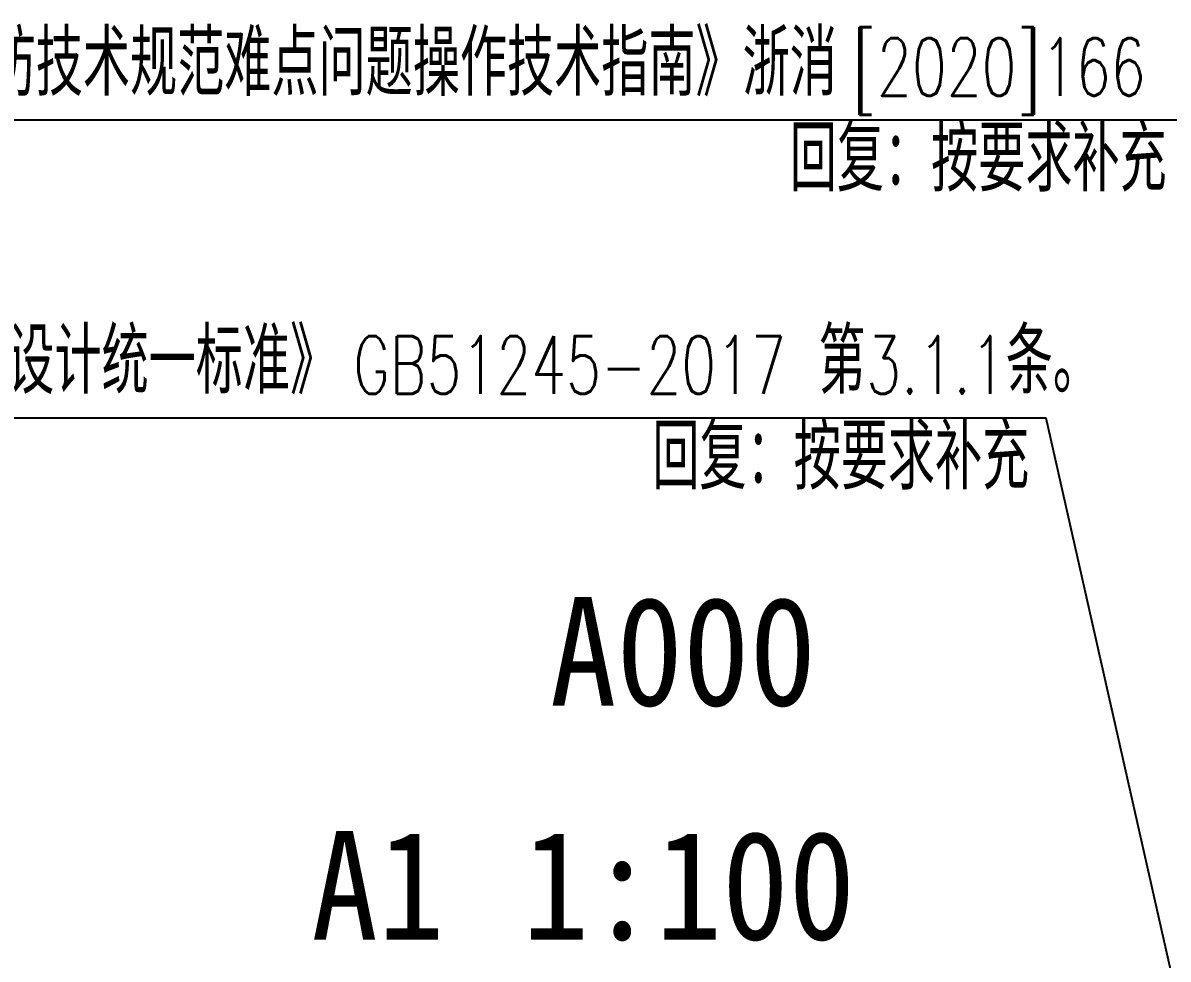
# Model space of a CAD drawing. Extents: x 1738711 to 2346805, y 1189731 to 2516152.
# Drawn here: x 1912054 to 2000664, y 2443700 to 2516152 of the extents above; entities that cross this region are included whole.
import ezdxf

# ---------------------------------------------------------------- set-up
doc = ezdxf.new("R2010")
doc.units = 0
doc.header["$LTSCALE"] = 1000
doc.header["$MEASUREMENT"] = 0
doc.layers.add('HZ', color=7, linetype='Continuous')
doc.layers.add('修改位置', color=6, linetype='Continuous')
doc.styles.add('_TCH_DIM', font='SIMPLEX', dxfattribs={"bigfont": 'GBCBIG'})
doc.styles.add('黑体', font='simhei_0.ttf', dxfattribs={"width": 0.9})

msp = doc.modelspace()

# ---------------------------------------------------------------- linework, layer by layer
at = {"layer": '修改位置', "ltscale": 0.5}
for points in [[(1866795.1, 2508658.5), (2001851.3, 2508658.5), (2019816, 2419261)], [(1827110.1, 2485595), (1991214.3, 2485595), (2009407.2, 2404903)]]:
    msp.add_lwpolyline(points, dxfattribs=at)

# ---------------------------------------------------------------- texts
at = {"layer": 'HZ', "color": 40, "style": '黑体', "width": 0.9}
for s, p in [('A000', (1952827, 2463321)), ('A1', (1934371, 2445211.8)), ('1:100', (1950703.1, 2445211.8))]:
    msp.add_text(s, height=8411.81, dxfattribs=at).set_placement(p)
at = {"layer": '修改位置', "style": '_TCH_DIM'}
for s, height, p in [('设计依据应补充《浙江省消防技术规范难点问题操作技术指南》浙消', 5063.83, (1865656.4, 2510513.2)), ('补充完善工业建筑节能设计分类。详见《工业建筑节能设计统一标准》', 5063.83, (1823342.3, 2487449.7)), ('第', 5063.8, (1973613.5, 2487449.7)), ('条。', 5063.83, (1988099.7, 2487449.7))]:
    msp.add_text(s, height=height, dxfattribs=at).set_placement(p)
at = {"layer": '修改位置', "style": '_TCH_DIM', "width": 0.705882}
for s, p in [('[2020]166', (1976241.5, 2510513.2)), ('GB51245-2017', (1937613.5, 2487449.7)), ('3.1.1', (1977299.7, 2487449.7))]:
    msp.add_text(s, height=4462.5, dxfattribs=at).set_placement(p)
at = {"layer": '修改位置', "color": 1, "style": '_TCH_DIM'}
for p in [(1971392.5, 2503103.7), (1960755.5, 2480040.2)]:
    msp.add_text('回复：按要求补充', height=5063.83, dxfattribs=at).set_placement(p)

doc.saveas('drawing.dxf')
